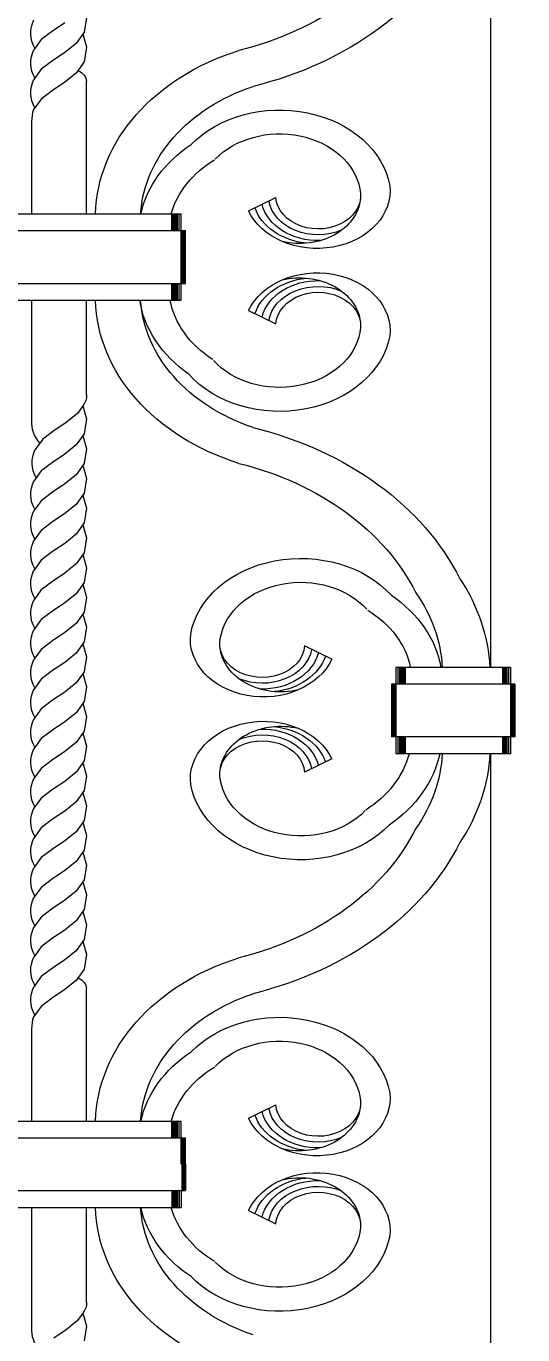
# Model space of a CAD drawing. Header units: inches. Extents: x 16.4 to 39.1, y 11.1 to 26.9.
# Drawn here: x 20.277 to 20.468, y 20.491 to 20.992 of the extents above; entities that cross this region are included whole.
import ezdxf

# ---------------------------------------------------------------- set-up
doc = ezdxf.new("R2010")
doc.units = ezdxf.units.IN
doc.header["$MEASUREMENT"] = 0
doc.styles.get("Standard").update_dxf_attribs({"font": 'arial.ttf'})
doc.dimstyles.get("Standard").update_dxf_attribs({"dimtxt": 0.1, "dimasz": 0.18, "dimexe": 0.18, "dimexo": 0.0625, "dimgap": 0.09, "dimtad": 0, "dimtoh": 1, "dimdec": 4, "dimzin": 0, "dimdsep": 46, "dimtxsty": 'Standard', "dimblk": 'OBLIQUE', "dimcen": 0.09, "dimadec": 0, "dimazin": 0, "dimtfac": 1, "dimtdec": 4, "dimtofl": 0, "dimtmove": 0, "dimatfit": 3, "dimldrblk": 'OBLIQUE', "dimfxl": 1, "dimtolj": 1, "dimtzin": 0, "dimarcsym": 0})

# ---------------------------------------------------------------- blocks, each defined once
blk = doc.blocks.new('_Oblique')
at = {"color": 0, "linetype": 'ByBlock', "lineweight": -2}
blk.add_line((-0.5, -0.5), (0.5, 0.5), dxfattribs=at)
blk = doc.blocks.new('*D2')
at = {"color": 0, "lineweight": -2, "transparency": 16777216}
for p, q in [((20.66772, 21.5986), (18.04662, 21.5986)), ((18.22662, 21.5986), (18.22662, 20.89517)), ((18.22662, 19.59468), (18.22662, 20.29812)), ((20.66772, 19.59468), (18.04662, 19.59468))]:
    blk.add_line(p, q, dxfattribs=at)
at = {"layer": 'Defpoints', "color": 0, "lineweight": 9, "transparency": 16777216}
for p in [(18.22662, 21.5986), (20.73022, 21.5986), (20.73022, 19.59468)]:
    blk.add_point(p, dxfattribs=at)
at = {"color": 0, "lineweight": -2, "transparency": 16777216, "xscale": 0.18, "yscale": 0.18, "zscale": 0.18}
for p, rotation in [((18.22662, 21.5986), 90), ((18.22662, 19.59468), 270)]:
    blk.add_blockref('_Oblique', p, dxfattribs=dict(at, rotation=rotation))
at = {"color": 0, "lineweight": 9, "transparency": 16777216, "insert": (18.22662, 20.59664), "char_height": 0.1, "attachment_point": 5, "rotation": 90}
blk.add_mtext('\\A1;2.0039', dxfattribs=at)

msp = doc.modelspace()

# ---------------------------------------------------------------- linework, layer by layer
at = {"lineweight": 9}
for p, q in [((20.45517, 21.06073), (20.45517, 20.74629)), ((20.30059, 20.99528), (20.29967, 20.98965)), ((20.28752, 20.99006), (20.28325, 20.98677)), ((20.29226, 20.99321), (20.28752, 20.99006)), ((20.29967, 20.98965), (20.2966, 20.98532)), ((20.29916, 20.98892), (20.30059, 20.98388)), ((20.28325, 20.98677), (20.28034, 20.98287)), ((20.2966, 20.98532), (20.29226, 20.98182)), ((20.30059, 20.98388), (20.29967, 20.97825)), ((20.28034, 20.98287), (20.28034, 20.98285)), ((20.29226, 20.98182), (20.28752, 20.97866)), ((20.28325, 20.97538), (20.28034, 20.97148)), ((20.28752, 20.97866), (20.28325, 20.97538)), ((20.2966, 20.97392), (20.29226, 20.97042)), ((20.29967, 20.97825), (20.2966, 20.97392)), ((20.28034, 20.97148), (20.28034, 20.97146)), ((20.29226, 20.97042), (20.28752, 20.96727)), ((20.30058, 20.92006), (20.30058, 20.97076)), ((20.28325, 20.96398), (20.28034, 20.96008)), ((20.28752, 20.96727), (20.28325, 20.96398)), ((20.28034, 20.96008), (20.28034, 20.96006)), ((20.27966, 20.92006), (20.27966, 20.95539)), ((20.36258, 20.92121), (20.37302, 20.92628)), ((20.24342, 20.92006), (20.33682, 20.92006)), ((20.33317, 20.91361), (20.33317, 20.92006)), ((20.33372, 20.91361), (20.33372, 20.92006)), ((20.33389, 20.91361), (20.33389, 20.92006)), ((20.33413, 20.91361), (20.33413, 20.92006)), ((20.33446, 20.91361), (20.33446, 20.92006)), ((20.33486, 20.91361), (20.33486, 20.92006)), ((20.33535, 20.91361), (20.33535, 20.92006)), ((20.336, 20.91361), (20.336, 20.92006)), ((20.33682, 20.88696), (20.33682, 20.92006)), ((20.33682, 20.91361), (20.33682, 20.92006)), ((20.2418, 20.91361), (20.33845, 20.91361)), ((20.33706, 20.8934), (20.33706, 20.91361)), ((20.33723, 20.8934), (20.33723, 20.91361)), ((20.33755, 20.8934), (20.33755, 20.91361)), ((20.33796, 20.8934), (20.33796, 20.91361)), ((20.33845, 20.8934), (20.33845, 20.91361)), ((20.2418, 20.8934), (20.33845, 20.8934)), ((20.33317, 20.88696), (20.33317, 20.8934)), ((20.33372, 20.88696), (20.33372, 20.8934)), ((20.33389, 20.88696), (20.33389, 20.8934)), ((20.33413, 20.88696), (20.33413, 20.8934)), ((20.33446, 20.88696), (20.33446, 20.8934)), ((20.33486, 20.88696), (20.33486, 20.8934)), ((20.33535, 20.88696), (20.33535, 20.8934)), ((20.336, 20.88696), (20.336, 20.8934)), ((20.33682, 20.88696), (20.33682, 20.8934)), ((20.24342, 20.88696), (20.33682, 20.88696)), ((20.27966, 20.83913), (20.27966, 20.88696)), ((20.30058, 20.85065), (20.30058, 20.88696)), ((20.36258, 20.88297), (20.37302, 20.8779)), ((20.29711, 20.8436), (20.29277, 20.8401)), ((20.29924, 20.8466), (20.29711, 20.8436)), ((20.29916, 20.84648), (20.30059, 20.84144)), ((20.29277, 20.8401), (20.28803, 20.83695)), ((20.30059, 20.84144), (20.29967, 20.83581)), ((20.28377, 20.83366), (20.28086, 20.82976)), ((20.28803, 20.83695), (20.28377, 20.83366)), ((20.29967, 20.83581), (20.2966, 20.83148)), ((20.29916, 20.83509), (20.30059, 20.83005)), ((20.28086, 20.82976), (20.28086, 20.82974)), ((20.2966, 20.83148), (20.29226, 20.82798)), ((20.30059, 20.83005), (20.29967, 20.82442)), ((20.28752, 20.82483), (20.28325, 20.82154)), ((20.29226, 20.82798), (20.28752, 20.82483)), ((20.29967, 20.82442), (20.2966, 20.82009)), ((20.29916, 20.82369), (20.30059, 20.81865)), ((20.28325, 20.82154), (20.28034, 20.81764)), ((20.2966, 20.82009), (20.29226, 20.81659)), ((20.30059, 20.81865), (20.29967, 20.81302)), ((20.28034, 20.81764), (20.28034, 20.81762)), ((20.29226, 20.81659), (20.28752, 20.81343)), ((20.28325, 20.81015), (20.28034, 20.80625)), ((20.28752, 20.81343), (20.28325, 20.81015)), ((20.2966, 20.80869), (20.29226, 20.80519)), ((20.29967, 20.81302), (20.2966, 20.80869)), ((20.29916, 20.8123), (20.30059, 20.80726)), ((20.28034, 20.80625), (20.28034, 20.80623)), ((20.29226, 20.80519), (20.28752, 20.80204)), ((20.30059, 20.80726), (20.29967, 20.80163)), ((20.28325, 20.79875), (20.28034, 20.79485)), ((20.28752, 20.80204), (20.28325, 20.79875)), ((20.29967, 20.80163), (20.2966, 20.7973)), ((20.29916, 20.8009), (20.30059, 20.79586)), ((20.28034, 20.79485), (20.28034, 20.79483)), ((20.29226, 20.7938), (20.28752, 20.79064)), ((20.2966, 20.7973), (20.29226, 20.7938)), ((20.30059, 20.79586), (20.29967, 20.79023)), ((20.28752, 20.79064), (20.28325, 20.78736)), ((20.29967, 20.79023), (20.2966, 20.7859)), ((20.29916, 20.78951), (20.30059, 20.78447)), ((20.28325, 20.78736), (20.28034, 20.78346)), ((20.28034, 20.78346), (20.28034, 20.78344)), ((20.2966, 20.7859), (20.29226, 20.7824)), ((20.30059, 20.78447), (20.29967, 20.77884)), ((20.28752, 20.77925), (20.28325, 20.77596)), ((20.29226, 20.7824), (20.28752, 20.77925)), ((20.29967, 20.77884), (20.2966, 20.77451)), ((20.28325, 20.77596), (20.28034, 20.77206)), ((20.2966, 20.77451), (20.29226, 20.77101)), ((20.29916, 20.77811), (20.30059, 20.77307)), ((20.28034, 20.77206), (20.28034, 20.77204)), ((20.29226, 20.77101), (20.28752, 20.76785)), ((20.30059, 20.77307), (20.29967, 20.76744)), ((20.28325, 20.76457), (20.28034, 20.76067)), ((20.28752, 20.76785), (20.28325, 20.76457)), ((20.29967, 20.76744), (20.2966, 20.76311)), ((20.29916, 20.76672), (20.30059, 20.76168)), ((20.28034, 20.76067), (20.28034, 20.76065)), ((20.29226, 20.75961), (20.28752, 20.75646)), ((20.2966, 20.76311), (20.29226, 20.75961)), ((20.30059, 20.76168), (20.29967, 20.75605)), ((20.28752, 20.75646), (20.28325, 20.75317)), ((20.29967, 20.75605), (20.2966, 20.75172)), ((20.29916, 20.75532), (20.30059, 20.75028)), ((20.39448, 20.74943), (20.38404, 20.7545)), ((20.28325, 20.75317), (20.28034, 20.74927)), ((20.28034, 20.74927), (20.28034, 20.74926)), ((20.2966, 20.75172), (20.29226, 20.74822)), ((20.30059, 20.75028), (20.29967, 20.74465)), ((20.28752, 20.74506), (20.28325, 20.74178)), ((20.29226, 20.74822), (20.28752, 20.74506)), ((20.29967, 20.74465), (20.2966, 20.74033)), ((20.29916, 20.74393), (20.30059, 20.73889)), ((20.4629, 20.74629), (20.41893, 20.74629)), ((20.41893, 20.74629), (20.41893, 20.73984)), ((20.41893, 20.74629), (20.41893, 20.71319)), ((20.41974, 20.74629), (20.41974, 20.73984)), ((20.42039, 20.74629), (20.42039, 20.73984)), ((20.42088, 20.74629), (20.42088, 20.73984)), ((20.42129, 20.74629), (20.42129, 20.73984)), ((20.42162, 20.74629), (20.42162, 20.73984)), ((20.42186, 20.74629), (20.42186, 20.73984)), ((20.42202, 20.74629), (20.42202, 20.73984)), ((20.42258, 20.74629), (20.42258, 20.73984)), ((20.45981, 20.74629), (20.45981, 20.73984)), ((20.45997, 20.74629), (20.45997, 20.73984)), ((20.46021, 20.74629), (20.46021, 20.73984)), ((20.46054, 20.74629), (20.46054, 20.73984)), ((20.46095, 20.74629), (20.46095, 20.73984)), ((20.46144, 20.74629), (20.46144, 20.73984)), ((20.46209, 20.74629), (20.46209, 20.73984)), ((20.4629, 20.74629), (20.4629, 20.71319)), ((20.28325, 20.74178), (20.28034, 20.73788)), ((20.2966, 20.74033), (20.29226, 20.73682)), ((20.30059, 20.73889), (20.29967, 20.73326)), ((20.46453, 20.73984), (20.4173, 20.73984)), ((20.4173, 20.73984), (20.4173, 20.71963)), ((20.41779, 20.73984), (20.41779, 20.71963)), ((20.41819, 20.73984), (20.41819, 20.71963)), ((20.41852, 20.73984), (20.41852, 20.71963)), ((20.41868, 20.73984), (20.41868, 20.71963)), ((20.46315, 20.73984), (20.46315, 20.71963)), ((20.46331, 20.73984), (20.46331, 20.71963)), ((20.46364, 20.73984), (20.46364, 20.71963)), ((20.46404, 20.73984), (20.46404, 20.71963)), ((20.46453, 20.73984), (20.46453, 20.71963)), ((20.28034, 20.73788), (20.28034, 20.73786)), ((20.28752, 20.73367), (20.28325, 20.73038)), ((20.29226, 20.73682), (20.28752, 20.73367)), ((20.29967, 20.73326), (20.2966, 20.72893)), ((20.28325, 20.73038), (20.28034, 20.72648)), ((20.2966, 20.72893), (20.29226, 20.72543)), ((20.29916, 20.73253), (20.30059, 20.72749)), ((20.28034, 20.72648), (20.28034, 20.72647)), ((20.29226, 20.72543), (20.28752, 20.72227)), ((20.30059, 20.72749), (20.29967, 20.72186)), ((20.28325, 20.71899), (20.28034, 20.71509)), ((20.28752, 20.72227), (20.28325, 20.71899)), ((20.29967, 20.72186), (20.2966, 20.71754)), ((20.29916, 20.72114), (20.30059, 20.7161)), ((20.46453, 20.71963), (20.4173, 20.71963)), ((20.41893, 20.71963), (20.41893, 20.71319)), ((20.41974, 20.71963), (20.41974, 20.71319)), ((20.42039, 20.71963), (20.42039, 20.71319)), ((20.42088, 20.71963), (20.42088, 20.71319)), ((20.42129, 20.71963), (20.42129, 20.71319)), ((20.42162, 20.71963), (20.42162, 20.71319)), ((20.42186, 20.71963), (20.42186, 20.71319)), ((20.42202, 20.71963), (20.42202, 20.71319)), ((20.42258, 20.71963), (20.42258, 20.71319)), ((20.45981, 20.71963), (20.45981, 20.71319)), ((20.45997, 20.71963), (20.45997, 20.71319)), ((20.46021, 20.71963), (20.46021, 20.71319)), ((20.46054, 20.71963), (20.46054, 20.71319)), ((20.46095, 20.71963), (20.46095, 20.71319)), ((20.46144, 20.71963), (20.46144, 20.71319)), ((20.46209, 20.71963), (20.46209, 20.71319)), ((20.28034, 20.71509), (20.28034, 20.71507)), ((20.29226, 20.71403), (20.28752, 20.71088)), ((20.2966, 20.71754), (20.29226, 20.71403)), ((20.30059, 20.7161), (20.29967, 20.71047)), ((20.4629, 20.71319), (20.41893, 20.71319)), ((20.45517, 20.71319), (20.45517, 20.55596)), ((20.28752, 20.71088), (20.28325, 20.70759)), ((20.29967, 20.71047), (20.2966, 20.70614)), ((20.29916, 20.70974), (20.30059, 20.7047)), ((20.39448, 20.7112), (20.38404, 20.70613)), ((20.28325, 20.70759), (20.28034, 20.70369)), ((20.28034, 20.70369), (20.28034, 20.70368)), ((20.2966, 20.70614), (20.29226, 20.70264)), ((20.30059, 20.7047), (20.29967, 20.69907)), ((20.28752, 20.69948), (20.28325, 20.6962)), ((20.29226, 20.70264), (20.28752, 20.69948)), ((20.29967, 20.69907), (20.2966, 20.69475)), ((20.29916, 20.69835), (20.30059, 20.69331)), ((20.28325, 20.6962), (20.28034, 20.6923)), ((20.2966, 20.69475), (20.29226, 20.69124)), ((20.30059, 20.69331), (20.29967, 20.68768)), ((20.28034, 20.6923), (20.28034, 20.69228)), ((20.29226, 20.69124), (20.28752, 20.68809)), ((20.28325, 20.6848), (20.28034, 20.6809)), ((20.28752, 20.68809), (20.28325, 20.6848)), ((20.2966, 20.68335), (20.29226, 20.67985)), ((20.29967, 20.68768), (20.2966, 20.68335)), ((20.29916, 20.68695), (20.30059, 20.68191)), ((20.28034, 20.6809), (20.28034, 20.68089)), ((20.29226, 20.67985), (20.28752, 20.6767)), ((20.30059, 20.68191), (20.29967, 20.67628)), ((20.28325, 20.67341), (20.28034, 20.66951)), ((20.28752, 20.6767), (20.28325, 20.67341)), ((20.29967, 20.67628), (20.2966, 20.67196)), ((20.29916, 20.67556), (20.30059, 20.67052)), ((20.28034, 20.66951), (20.28034, 20.66949)), ((20.29226, 20.66845), (20.28752, 20.6653)), ((20.2966, 20.67196), (20.29226, 20.66845)), ((20.30059, 20.67052), (20.29967, 20.66489)), ((20.28752, 20.6653), (20.28325, 20.66201)), ((20.29967, 20.66489), (20.2966, 20.66056)), ((20.29916, 20.66416), (20.30059, 20.65912)), ((20.28325, 20.66201), (20.28034, 20.65811)), ((20.28034, 20.65811), (20.28034, 20.6581)), ((20.2966, 20.66056), (20.29226, 20.65706)), ((20.30059, 20.65912), (20.29967, 20.65349)), ((20.28752, 20.65391), (20.28325, 20.65062)), ((20.29226, 20.65706), (20.28752, 20.65391)), ((20.29967, 20.65349), (20.2966, 20.64917)), ((20.28325, 20.65062), (20.28034, 20.64672)), ((20.2966, 20.64917), (20.29226, 20.64567)), ((20.29916, 20.65277), (20.30059, 20.64773)), ((20.28034, 20.64672), (20.28034, 20.6467)), ((20.29226, 20.64567), (20.28752, 20.64251)), ((20.30059, 20.64773), (20.29967, 20.6421)), ((20.28325, 20.63922), (20.28034, 20.63532)), ((20.28752, 20.64251), (20.28325, 20.63922)), ((20.29967, 20.6421), (20.2966, 20.63777)), ((20.29916, 20.64137), (20.30059, 20.63633)), ((20.28034, 20.63532), (20.28034, 20.63531)), ((20.29226, 20.63427), (20.28752, 20.63112)), ((20.2966, 20.63777), (20.29226, 20.63427)), ((20.30059, 20.63633), (20.29967, 20.6307)), ((20.28752, 20.63112), (20.28325, 20.62783)), ((20.29967, 20.6307), (20.2966, 20.62638)), ((20.28325, 20.62783), (20.28034, 20.62393)), ((20.28034, 20.62393), (20.28034, 20.62391)), ((20.2966, 20.62638), (20.29226, 20.62288)), ((20.30058, 20.57251), (20.30058, 20.62321)), ((20.28752, 20.61972), (20.28325, 20.61643)), ((20.29226, 20.62288), (20.28752, 20.61972)), ((20.28325, 20.61643), (20.28034, 20.61253)), ((20.28034, 20.61253), (20.28034, 20.61252)), ((20.27966, 20.57251), (20.27966, 20.60784)), ((20.36258, 20.57366), (20.37302, 20.57873)), ((20.24342, 20.57251), (20.33682, 20.57251)), ((20.33317, 20.56607), (20.33317, 20.57251)), ((20.33372, 20.56607), (20.33372, 20.57251)), ((20.33389, 20.56607), (20.33389, 20.57251)), ((20.33413, 20.56607), (20.33413, 20.57251)), ((20.33446, 20.56607), (20.33446, 20.57251)), ((20.33486, 20.56607), (20.33486, 20.57251)), ((20.33535, 20.56607), (20.33535, 20.57251)), ((20.336, 20.56607), (20.336, 20.57251)), ((20.33682, 20.55596), (20.33682, 20.57251)), ((20.33682, 20.56607), (20.33682, 20.57251)), ((20.2418, 20.56607), (20.33845, 20.56607)), ((20.33723, 20.55596), (20.33723, 20.56607)), ((20.33755, 20.55596), (20.33755, 20.56607)), ((20.33796, 20.55596), (20.33796, 20.56607)), ((20.33845, 20.55596), (20.33845, 20.56607)), ((20.33706, 20.55596), (20.33706, 20.54586)), ((20.33723, 20.55596), (20.33723, 20.54586)), ((20.33755, 20.55596), (20.33755, 20.54586)), ((20.33796, 20.55596), (20.33796, 20.54586)), ((20.33845, 20.55596), (20.33845, 20.54586)), ((20.45517, 20.55596), (20.45517, 20.39874)), ((20.2418, 20.54586), (20.33845, 20.54586)), ((20.33317, 20.54586), (20.33317, 20.53941)), ((20.33372, 20.54586), (20.33372, 20.53941)), ((20.33389, 20.54586), (20.33389, 20.53941)), ((20.33413, 20.54586), (20.33413, 20.53941)), ((20.33446, 20.54586), (20.33446, 20.53941)), ((20.33486, 20.54586), (20.33486, 20.53941)), ((20.33535, 20.54586), (20.33535, 20.53941)), ((20.336, 20.54586), (20.336, 20.53941)), ((20.33682, 20.54586), (20.33682, 20.53941)), ((20.24342, 20.53941), (20.33682, 20.53941)), ((20.27966, 20.49158), (20.27966, 20.53941)), ((20.30058, 20.5031), (20.30058, 20.53941)), ((20.36258, 20.53826), (20.37302, 20.53319)), ((20.29924, 20.49905), (20.29711, 20.49606)), ((20.29916, 20.49893), (20.30059, 20.49389)), ((20.29711, 20.49606), (20.29277, 20.49255)), ((20.30059, 20.49389), (20.29967, 20.48826)), ((20.29277, 20.49255), (20.28803, 20.4894))]:
    msp.add_line(p, q, dxfattribs=at)
at = {"lineweight": 9, "extrusion": (0, 0, -1)}
for centre, major_axis, start_param, end_param in [((20.32699, 21.06367), (-0.10733, 0), 3.522011, 4.4103), ((20.32699, 21.06367), (-0.12551, 0), 3.522011, 4.4103), ((20.29734, 20.98929), (-0.01812, 0), -0.418478, 0.356149), ((20.29734, 20.97789), (-0.01812, 0), -0.418478, 0.356149), ((20.39077, 20.91872), (0.08676, 0), 3.161138, 4.336531), ((20.2941, 20.97043), (0.00649, 0), -1.056819, -0.064307), ((20.29734, 20.9665), (-0.01812, 0), -0.418478, 0.356149), ((20.39202, 20.91725), (-0.07084, 0), 0.050042, 1.169155), ((20.30402, 20.95555), (0.02436, 0), 3.133545, 3.378221), ((20.37448, 20.92612), (0.04258, 0), 3.793341, 6.140062), ((20.37448, 20.92612), (0.03101, 0), 3.793341, 6.140062), ((20.37706, 20.91227), (0.05661, 0), 3.316258, 4.013205), ((20.3769, 20.91254), (0.04491, 0), 3.354626, 4.058509), ((20.3888, 20.92887), (-0.02795, 0), 3.048495, 5.929422), ((20.38924, 20.92708), (-0.01625, 0), 2.942465, 6.221198), ((20.38924, 20.92708), (0.01908, 0), 1.082368, 3.002244), ((20.38213, 20.92714), (0.02334, 0), 0.08094, 1.860939), ((20.38769, 20.92715), (0.02342, 0), 1.701055, 2.882789), ((20.38924, 20.92708), (0.02191, 0), 1.537028, 2.946547), ((20.3888, 20.87531), (0.02795, 0), 3.495356, 6.376283), ((20.38769, 20.87703), (-0.02342, 0), 0.258804, 1.440537), ((20.38924, 20.87711), (0.02191, 0), 3.336638, 4.746157), ((20.38213, 20.87705), (-0.02334, 0), 1.280654, 3.060652), ((20.38924, 20.87711), (0.01908, 0), 3.280941, 5.200817), ((20.38924, 20.87711), (-0.01625, 0), 0.061988, 3.34072), ((20.39077, 20.8883), (-0.08676, 0), -1.194939, -0.019545), ((20.37791, 20.89249), (0.05741, 0), 2.296601, 3.019571), ((20.39202, 20.88976), (-0.07084, 0), -1.169155, -0.050042), ((20.37799, 20.89232), (-0.04594, 0), -0.88405, -0.147937), ((20.37448, 20.87806), (-0.03101, 0), 3.284716, 5.66399), ((20.37448, 20.87806), (-0.04258, 0), 3.284716, 5.66399), ((20.29012, 20.85065), (0.01046, 0), 0, 0.51147), ((20.29684, 20.83997), (-0.01721, 0), -0.605864, 0.062232), ((20.32699, 20.74335), (-0.12551, 0), 1.872886, 2.761174), ((20.29785, 20.82478), (-0.01812, 0), -0.418478, 0.356149), ((20.32699, 20.74335), (0.10733, 0), -1.268707, -0.380418), ((20.29734, 20.81266), (-0.01812, 0), -0.418478, 0.356149), ((20.29734, 20.80127), (-0.01812, 0), -0.418478, 0.356149), ((20.29734, 20.78987), (-0.01812, 0), -0.418478, 0.356149), ((20.38259, 20.75434), (0.04258, 0), 3.284716, 5.66399), ((20.29734, 20.77848), (-0.01812, 0), -0.418478, 0.356149), ((20.38259, 20.75434), (0.03101, 0), 3.284716, 5.66399), ((20.35473, 20.74338), (-0.10026, 0), 2.658604, 3.104981), ((20.38169, 20.74082), (0.05489, 0), -0.865728, -0.126108), ((20.35427, 20.74348), (-0.08255, 0), 2.639948, 3.098576), ((20.29734, 20.76708), (-0.01812, 0), -0.418478, 0.356149), ((20.38152, 20.74101), (0.04351, 0), -0.910569, -0.153942), ((20.29734, 20.75569), (0.01812, 0), 2.723114, 3.497742), ((20.36826, 20.75709), (-0.02795, 0), 3.495356, 6.376283), ((20.36782, 20.7553), (0.01625, 0), 0.061988, 3.34072), ((20.37494, 20.75536), (-0.02334, 0), 4.422247, 6.202245), ((20.29734, 20.7443), (-0.01812, 0), -0.418478, 0.356149), ((20.36782, 20.7553), (-0.01908, 0), 3.280941, 5.200817), ((20.36782, 20.7553), (-0.02191, 0), 3.336638, 4.746157), ((20.36937, 20.75537), (-0.02342, 0), 3.400397, 4.58213), ((20.29734, 20.7329), (-0.01812, 0), -0.418478, 0.356149), ((20.29734, 20.72151), (-0.01812, 0), -0.418478, 0.356149), ((20.36826, 20.70353), (0.02795, 0), 3.048495, 5.929422), ((20.37494, 20.70527), (-0.02334, 0), 0.08094, 1.860939), ((20.36937, 20.70525), (-0.02342, 0), 1.701055, 2.882789), ((20.36782, 20.70533), (0.01625, 0), 2.942465, 6.221198), ((20.36782, 20.70533), (-0.01908, 0), 1.082368, 3.002244), ((20.36782, 20.70533), (-0.02191, 0), 1.537028, 2.946547), ((20.29734, 20.71011), (-0.01812, 0), -0.418478, 0.356149), ((20.37758, 20.72083), (0.04748, 0), 0.204977, 0.889379), ((20.37735, 20.72108), (0.05926, 0), 0.169247, 0.850292), ((20.35427, 20.71599), (0.08255, 0), 0.043017, 0.501645), ((20.35473, 20.71609), (0.10026, 0), 0.036611, 0.482989), ((20.29734, 20.69872), (-0.01812, 0), -0.418478, 0.356149), ((20.38259, 20.70629), (-0.04258, 0), 3.793341, 6.140062), ((20.38259, 20.70629), (-0.03101, 0), 3.793341, 6.140062), ((20.29734, 20.68732), (-0.01812, 0), -0.418478, 0.356149), ((20.32699, 20.71612), (-0.10733, 0), 3.522011, 4.4103), ((20.29734, 20.67593), (-0.01812, 0), -0.418478, 0.356149), ((20.32699, 20.71612), (-0.12551, 0), 3.522011, 4.4103), ((20.29734, 20.66453), (-0.01812, 0), -0.418478, 0.356149), ((20.29734, 20.65314), (-0.01812, 0), -0.418478, 0.356149), ((20.29734, 20.64174), (-0.01812, 0), -0.418478, 0.356149), ((20.29734, 20.63035), (-0.01812, 0), -0.418478, 0.356149), ((20.39077, 20.57117), (0.08676, 0), 3.161138, 4.336531), ((20.29734, 20.61895), (-0.01812, 0), -0.418478, 0.356149), ((20.2941, 20.62288), (0.00649, 0), -1.056819, -0.064307), ((20.39202, 20.56971), (-0.07084, 0), 0.050042, 1.169155), ((20.37448, 20.57857), (0.04258, 0), 3.793341, 6.140062), ((20.30402, 20.608), (0.02436, 0), 3.133545, 3.378221), ((20.37448, 20.57857), (0.03101, 0), 3.793341, 6.140062), ((20.37706, 20.56473), (0.05661, 0), 3.316258, 4.013205), ((20.3769, 20.565), (-0.04491, 0), 0.213033, 0.916917), ((20.3888, 20.58132), (-0.02795, 0), 3.048495, 5.929422), ((20.38924, 20.57953), (-0.01625, 0), 2.942465, 6.221198), ((20.38213, 20.57959), (0.02334, 0), 0.08094, 1.860939), ((20.38769, 20.5796), (0.02342, 0), 1.701055, 2.882789), ((20.38924, 20.57953), (0.02191, 0), 1.537028, 2.946547), ((20.38924, 20.57953), (0.01908, 0), 1.082368, 3.002244), ((20.3888, 20.5306), (0.02795, 0), 3.495356, 6.376283), ((20.38769, 20.53232), (0.02342, 0), 3.400397, 4.58213), ((20.38924, 20.53239), (0.02191, 0), 3.336638, 4.746157), ((20.38924, 20.53239), (0.01908, 0), 3.280941, 5.200817), ((20.38213, 20.53233), (-0.02334, 0), 1.280654, 3.060652), ((20.38924, 20.53239), (-0.01625, 0), 0.061988, 3.34072), ((20.39077, 20.54075), (-0.08676, 0), -1.194939, -0.019545), ((20.39202, 20.54222), (0.07084, 0), 1.972438, 3.091551), ((20.37706, 20.5472), (-0.05661, 0), -0.871612, -0.174665), ((20.3769, 20.54693), (0.04491, 0), 2.224676, 2.928559), ((20.37448, 20.53335), (0.04258, 0), 0.143123, 2.489844), ((20.37448, 20.53335), (0.03101, 0), 0.143123, 2.489844), ((20.29012, 20.5031), (0.01046, 0), 0, 0.51147), ((20.29684, 20.49243), (0.01721, 0), 2.535729, 3.203825)]:
    msp.add_ellipse(centre, major_axis=major_axis, ratio=0.79131, start_param=start_param, end_param=end_param, dxfattribs=at)

# ---------------------------------------------------------------- dimensions: what is measured, and where the dimension line sits
at = {"color": 41, "lineweight": 9, "true_color": 0xf4ee51}
dim = msp.add_linear_dim(base=(18.22662, 21.5986), p1=(20.73022, 19.59468), p2=(20.73022, 21.5986), angle=90, dimstyle='Standard', dxfattribs=at)
dim.commit()
dim.dimension.update_dxf_attribs({"geometry": '*D2', "text_midpoint": (18.22662, 20.59664)})

doc.saveas('drawing.dxf')
